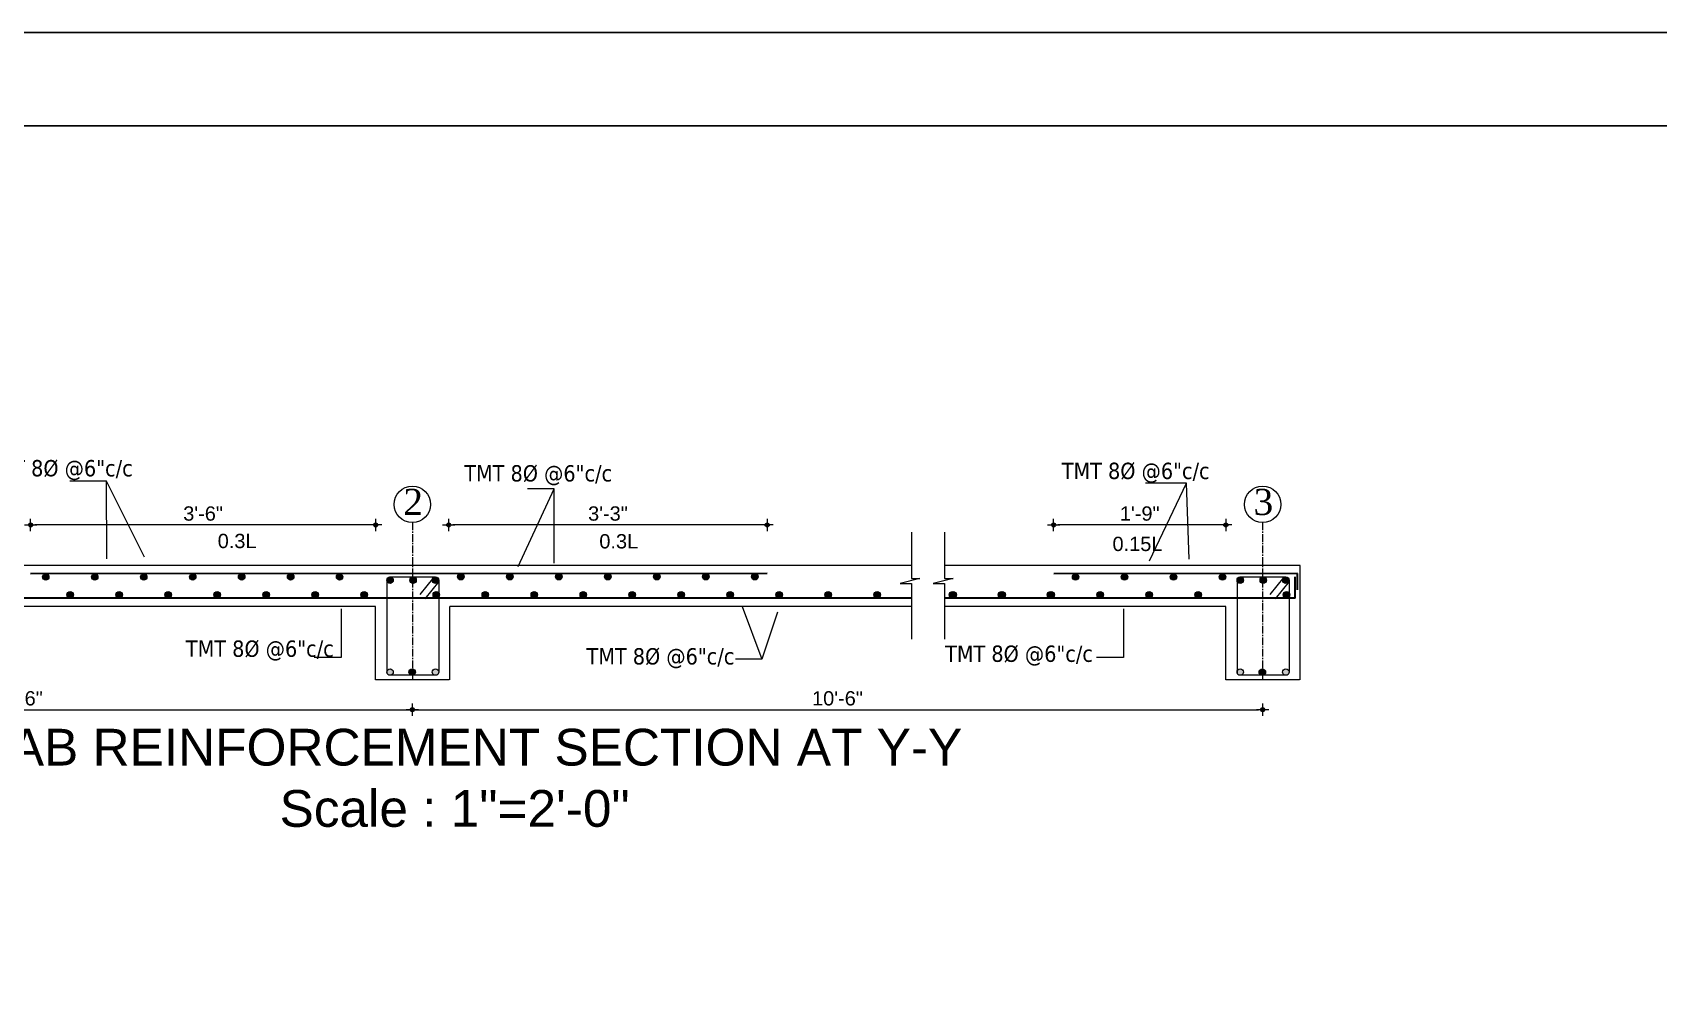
# Model space of a CAD drawing. Header units: inches. Extents: x 130993 to 274375, y -5108 to 103559.
# Drawn here: x 148176 to 148972, y 51013 to 51484 of the extents above; entities that cross this region are included whole.
import ezdxf

# ---------------------------------------------------------------- set-up
doc = ezdxf.new("R2010")
doc.units = ezdxf.units.IN
doc.header["$MEASUREMENT"] = 0
doc.header["$PDMODE"] = 2
doc.header["$PDSIZE"] = -3
doc.linetypes.add('CENTER2', pattern=[1.125, 0.75, -0.125, 0.125, -0.125])
doc.layers.add('CENTERLINE', color=7, linetype='CENTER2')
doc.layers.add('ELEVATION', color=7, linetype='Continuous')
for name, color, linetype, lineweight in [('DIM', 5, 'Continuous', 9), ('DIMENSION', 142, 'Continuous', 20), ('HATCH', 9, 'Continuous', 9), ('INDEX LINE', 4, 'Continuous', 13), ('ROD', 10, 'Continuous', 13), ('TEXT', 181, 'Continuous', 13)]:
    doc.layers.add(name, color=color, linetype=linetype, lineweight=lineweight)
doc.styles.add('ramon', font='arial.ttf', dxfattribs={"height": 7})
doc.styles.add('romans', font='romans.shx')
doc.styles.get("Standard").update_dxf_attribs({"font": 'txt.shx', "height": 6})
doc.styles.add('STYLE1', font='arial.ttf')
doc.styles.add('TAHOMA', font='tahoma.ttf', dxfattribs={"height": 9})
doc.dimstyles.new('1.8', dxfattribs={"dimscale": 0, "dimtxt": 9, "dimasz": 1, "dimexe": 2, "dimexo": 9, "dimgap": 2, "dimtad": 1, "dimdec": 0, "dimzin": 3, "dimdsep": 46, "dimlunit": 4, "dimtxsty": 'TAHOMA', "dimblk": 'DIM', "dimcen": 3, "dimdle": 3, "dimse1": 1, "dimse2": 1, "dimclrd": 256, "dimclre": 256, "dimclrt": 7, "dimadec": 1, "dimazin": 2, "dimtfac": 1, "dimtdec": 0, "dimtix": 1, "dimtofl": 0, "dimtmove": 2, "dimatfit": 3, "dimldrblk": 'ARW', "dimfxl": 1, "dimfrac": 2, "dimtolj": 2, "dimtzin": 0, "dimarcsym": 0})
doc.dimstyles.new('s2', dxfattribs={"dimtxt": 6, "dimasz": 2, "dimexe": 6, "dimexo": 18, "dimgap": 1.9375, "dimtad": 1, "dimdec": 0, "dimlfac": 0.25, "dimzin": 3, "dimdsep": 46, "dimlunit": 4, "dimtxsty": 'ramon', "dimblk": 'dot 2', "dimcen": 0.09375, "dimse1": 1, "dimse2": 1, "dimclrd": 1, "dimclre": 1, "dimclrt": 256, "dimadec": 0, "dimazin": 0, "dimtfac": 0.75, "dimtdec": 0, "dimtix": 1, "dimtmove": 1, "dimatfit": 3, "dimldrblk": 'DOT', "dimfxl": 1, "dimtolj": 1, "dimtzin": 0, "dimlwd": 9, "dimlwe": 9, "dimarcsym": 0})

# ---------------------------------------------------------------- blocks, each defined once
blk = doc.blocks.new('dot1')
at = {"layer": 'HATCH'}
h = blk.add_hatch(color=256, dxfattribs=at)
edge = h.paths.add_edge_path()
edge.add_arc((0, 0), 1, 0, 360)
for p, q in [((3, 0), (-3, 0)), ((0, 3), (0, -3))]:
    blk.add_line(p, q, dxfattribs=at)
blk.add_circle((0, 0), 1, dxfattribs=at)
blk = doc.blocks.new('dot 2')
at = {"layer": 'HATCH', "xscale": 0.5, "yscale": 0.5, "zscale": 0.5}
blk.add_blockref('dot1', (0, 0), dxfattribs=at)
blk = doc.blocks.new('*D222')
at = {"layer": 'Defpoints', "color": 0}
for p in [(158551.67, 49300.03), (158551.67, 49276.13), (158636.01, 49260.13)]:
    blk.add_point(p, dxfattribs=at)
at = {"layer": 'ELEVATION', "color": 1, "lineweight": 9}
blk.add_line((158634.01, 49300.03), (158553.67, 49300.03), dxfattribs=at)
at = {"layer": 'ELEVATION', "color": 1, "lineweight": 9, "xscale": 2, "yscale": 2, "zscale": 2, "rotation": 180}
blk.add_blockref('dot 2', (158551.67, 49300.03), dxfattribs=at)
at = {"layer": 'ELEVATION', "color": 1, "lineweight": 9, "xscale": 2, "yscale": 2, "zscale": 2}
blk.add_blockref('dot 2', (158636.01, 49300.03), dxfattribs=at)
at = {"layer": 'ELEVATION', "lineweight": 0, "insert": (158593.84, 49305.55), "char_height": 7, "attachment_point": 5, "style": 'ramon'}
blk.add_mtext('\\A1;1\'-9"', dxfattribs=at)
blk = doc.blocks.new('_Dot')
at = {"color": 0, "linetype": 'ByBlock', "lineweight": -2}
blk.add_line((-0.5, 0), (-1, 0), dxfattribs=at)
at = {"color": 0, "linetype": 'ByBlock', "const_width": 0.5}
blk.add_lwpolyline([(-0.25, 0, 1), (0.25, 0, 1)], format="xyb", close=True, dxfattribs=at)
blk = doc.blocks.new('ARW')
at = {"layer": 'INDEX LINE'}
blk.add_lwpolyline([(10, 0, 0, 6, 0), (0, 0, 0, 0, 0), (10, 0, 0, 0, 0)], format="xyseb", dxfattribs=at)
blk = doc.blocks.new('DIM')
at = {"layer": 'INDEX LINE'}
h = blk.add_hatch(color=256, dxfattribs=at)
h.paths.add_polyline_path([(0, 1.28), (0, 0), (1.28, 0, 0.414214)])
h.paths.add_polyline_path([(1.28, 0), (0, 0), (0, -1.28, 0.414214)])
h.paths.add_polyline_path([(0, 0), (-1.28, 0, 0.414214), (0, -1.28)])
h.paths.add_polyline_path([(0, 1.28, 0.414214), (-1.28, 0), (0, 0)])
for p, q in [((-6, 0), (6, 0)), ((0, 6), (0, -6))]:
    blk.add_line(p, q, dxfattribs=at)
blk.add_circle((0, 0), 1.28, dxfattribs=at)
blk = doc.blocks.new('*D223')
at = {"layer": 'Defpoints', "color": 0}
for p in [(157850.5, 49224.13), (158237.48, 49222.14), (158237.48, 49209.54)]:
    blk.add_point(p, dxfattribs=at)
at = {"layer": 'ELEVATION', "color": 1, "lineweight": 9}
blk.add_line((157852.5, 49209.54), (158235.48, 49209.54), dxfattribs=at)
at = {"layer": 'ELEVATION', "color": 1, "lineweight": 9, "xscale": 2, "yscale": 2, "zscale": 2, "rotation": 180}
blk.add_blockref('dot 2', (157850.5, 49209.54), dxfattribs=at)
at = {"layer": 'ELEVATION', "color": 1, "lineweight": 9, "xscale": 2, "yscale": 2, "zscale": 2}
blk.add_blockref('dot 2', (158237.48, 49209.54), dxfattribs=at)
at = {"layer": 'ELEVATION', "lineweight": 0, "insert": (158043.99, 49215.05), "char_height": 7, "attachment_point": 5, "style": 'ramon'}
blk.add_mtext('\\A1;{\\fArial Baltic|b0|i0|c186|p34;1}2{\\fArial Baltic|b0|i0|c186|p34;\'-}6{\\fArial Baltic|b0|i0|c186|p34;"}', dxfattribs=at)
blk = doc.blocks.new('*D225')
at = {"layer": 'Defpoints', "color": 0}
for p in [(158050.48, 49300.03), (158050.48, 49276.13), (158219.48, 49260.13)]:
    blk.add_point(p, dxfattribs=at)
at = {"layer": 'ELEVATION', "color": 1, "lineweight": 9}
blk.add_line((158217.48, 49300.03), (158052.48, 49300.03), dxfattribs=at)
at = {"layer": 'ELEVATION', "color": 1, "lineweight": 9, "xscale": 2, "yscale": 2, "zscale": 2, "rotation": 180}
blk.add_blockref('dot 2', (158050.48, 49300.03), dxfattribs=at)
at = {"layer": 'ELEVATION', "color": 1, "lineweight": 9, "xscale": 2, "yscale": 2, "zscale": 2}
blk.add_blockref('dot 2', (158219.48, 49300.03), dxfattribs=at)
at = {"layer": 'ELEVATION', "lineweight": 0, "insert": (158134.98, 49305.55), "char_height": 7, "attachment_point": 5, "style": 'ramon'}
blk.add_mtext('\\A1;3\'-6"', dxfattribs=at)
blk = doc.blocks.new('*D226')
at = {"layer": 'Defpoints', "color": 0}
for p in [(158255.34, 49300.03), (158255.34, 49276.13), (158411.3, 49276.25)]:
    blk.add_point(p, dxfattribs=at)
at = {"layer": 'ELEVATION', "color": 1, "lineweight": 9}
blk.add_line((158409.3, 49300.03), (158257.34, 49300.03), dxfattribs=at)
at = {"layer": 'ELEVATION', "color": 1, "lineweight": 9, "xscale": 2, "yscale": 2, "zscale": 2, "rotation": 180}
blk.add_blockref('dot 2', (158255.34, 49300.03), dxfattribs=at)
at = {"layer": 'ELEVATION', "color": 1, "lineweight": 9, "xscale": 2, "yscale": 2, "zscale": 2}
blk.add_blockref('dot 2', (158411.3, 49300.03), dxfattribs=at)
at = {"layer": 'ELEVATION', "lineweight": 0, "insert": (158333.32, 49305.55), "char_height": 7, "attachment_point": 5, "style": 'ramon'}
blk.add_mtext('\\A1;3\'-3"', dxfattribs=at)
blk = doc.blocks.new('*D227')
at = {"layer": 'Defpoints', "color": 0}
for p in [(158237.49, 49224.13), (158654.03, 49224.13), (158654.03, 49209.54)]:
    blk.add_point(p, dxfattribs=at)
at = {"layer": 'ELEVATION', "color": 1, "lineweight": 9}
blk.add_line((158239.49, 49209.54), (158652.03, 49209.54), dxfattribs=at)
at = {"layer": 'ELEVATION', "color": 1, "lineweight": 9, "xscale": 2, "yscale": 2, "zscale": 2, "rotation": 180}
blk.add_blockref('dot 2', (158237.49, 49209.54), dxfattribs=at)
at = {"layer": 'ELEVATION', "color": 1, "lineweight": 9, "xscale": 2, "yscale": 2, "zscale": 2}
blk.add_blockref('dot 2', (158654.03, 49209.54), dxfattribs=at)
at = {"layer": 'ELEVATION', "lineweight": 0, "insert": (158445.76, 49215.05), "char_height": 7, "attachment_point": 5, "style": 'ramon'}
blk.add_mtext('\\A1;{\\fArial Baltic|b0|i0|c186|p34;10\'-}6{\\fArial Baltic|b0|i0|c186|p34;"}', dxfattribs=at)
blk = doc.blocks.new('s5')
at = {"layer": 'DIM', "linetype": 'ByBlock', "lineweight": 0}
h = blk.add_hatch(color=0, dxfattribs=at)
h.set_gradient(color1=(0, 0, 255), color2=(0, 0, 255), tint=1)
edge = h.paths.add_edge_path()
edge.add_arc((3381.88, 2719.9), 1.6, 180, 540, ccw=False)
h = blk.add_hatch(color=0, dxfattribs=at)
h.set_gradient(color1=(0, 0, 255), color2=(0, 0, 255), tint=1)
edge = h.paths.add_edge_path()
edge.add_arc((3405.88, 2719.9), 1.6, 180, 540, ccw=False)
h = blk.add_hatch(color=0, dxfattribs=at)
h.set_gradient(color1=(0, 0, 255), color2=(0, 0, 255), tint=1)
edge = h.paths.add_edge_path()
edge.add_arc((3429.88, 2719.9), 1.6, 180, 540, ccw=False)
h = blk.add_hatch(color=0, dxfattribs=at)
h.set_gradient(color1=(0, 0, 255), color2=(0, 0, 255), tint=1)
edge = h.paths.add_edge_path()
edge.add_arc((3453.88, 2719.9), 1.6, 180, 540, ccw=False)
h = blk.add_hatch(color=0, dxfattribs=at)
h.set_gradient(color1=(0, 0, 255), color2=(0, 0, 255), tint=1)
edge = h.paths.add_edge_path()
edge.add_arc((3477.88, 2719.9), 1.6, 180, 540, ccw=False)
h = blk.add_hatch(color=0, dxfattribs=at)
h.set_gradient(color1=(0, 0, 255), color2=(0, 0, 255), tint=1)
edge = h.paths.add_edge_path()
edge.add_arc((3501.88, 2719.9), 1.6, 180, 540, ccw=False)
h = blk.add_hatch(color=0, dxfattribs=at)
h.set_gradient(color1=(0, 0, 255), color2=(0, 0, 255), tint=1)
edge = h.paths.add_edge_path()
edge.add_arc((3525.88, 2719.9), 1.6, 180, 540, ccw=False)
h = blk.add_hatch(color=0, dxfattribs=at)
h.set_gradient(color1=(0, 0, 255), color2=(0, 0, 255), tint=1)
edge = h.paths.add_edge_path()
edge.add_arc((3585.24, 2720.02), 1.6, 180, 540, ccw=False)
h = blk.add_hatch(color=0, dxfattribs=at)
h.set_gradient(color1=(0, 0, 255), color2=(0, 0, 255), tint=1)
edge = h.paths.add_edge_path()
edge.add_arc((3609.24, 2720.02), 1.6, 180, 540, ccw=False)
h = blk.add_hatch(color=0, dxfattribs=at)
h.set_gradient(color1=(0, 0, 255), color2=(0, 0, 255), tint=1)
edge = h.paths.add_edge_path()
edge.add_arc((3633.24, 2720.02), 1.6, 180, 540, ccw=False)
h = blk.add_hatch(color=0, dxfattribs=at)
h.set_gradient(color1=(0, 0, 255), color2=(0, 0, 255), tint=1)
edge = h.paths.add_edge_path()
edge.add_arc((3657.24, 2720.02), 1.6, 180, 540, ccw=False)
h = blk.add_hatch(color=0, dxfattribs=at)
h.set_gradient(color1=(0, 0, 255), color2=(0, 0, 255), tint=1)
edge = h.paths.add_edge_path()
edge.add_arc((3681.24, 2720.02), 1.6, 180, 540, ccw=False)
h = blk.add_hatch(color=0, dxfattribs=at)
h.set_gradient(color1=(0, 0, 255), color2=(0, 0, 255), tint=1)
edge = h.paths.add_edge_path()
edge.add_arc((3705.24, 2720.02), 1.6, 180, 540, ccw=False)
h = blk.add_hatch(color=0, dxfattribs=at)
h.set_gradient(color1=(0, 0, 255), color2=(0, 0, 255), tint=1)
edge = h.paths.add_edge_path()
edge.add_arc((3729.24, 2720.02), 1.6, 180, 540, ccw=False)
h = blk.add_hatch(color=0, dxfattribs=at)
h.set_gradient(color1=(0, 0, 255), color2=(0, 0, 255), tint=1)
edge = h.paths.add_edge_path()
edge.add_arc((3886.42, 2719.9), 1.6, 180, 540, ccw=False)
h = blk.add_hatch(color=0, dxfattribs=at)
h.set_gradient(color1=(0, 0, 255), color2=(0, 0, 255), tint=1)
edge = h.paths.add_edge_path()
edge.add_arc((3910.42, 2719.9), 1.6, 180, 540, ccw=False)
h = blk.add_hatch(color=0, dxfattribs=at)
h.set_gradient(color1=(0, 0, 255), color2=(0, 0, 255), tint=1)
edge = h.paths.add_edge_path()
edge.add_arc((3934.42, 2719.9), 1.6, 180, 540, ccw=False)
h = blk.add_hatch(color=0, dxfattribs=at)
h.set_gradient(color1=(0, 0, 255), color2=(0, 0, 255), tint=1)
edge = h.paths.add_edge_path()
edge.add_arc((3958.42, 2719.9), 1.6, 180, 540, ccw=False)
h = blk.add_hatch(color=0, dxfattribs=at)
h.set_gradient(color1=(0, 0, 255), color2=(0, 0, 255), tint=1)
edge = h.paths.add_edge_path()
edge.add_arc((3393.88, 2711.1), 1.6, 180, 540, ccw=False)
h = blk.add_hatch(color=0, dxfattribs=at)
h.set_gradient(color1=(0, 0, 255), color2=(0, 0, 255), tint=1)
edge = h.paths.add_edge_path()
edge.add_arc((3417.88, 2711.1), 1.6, 180, 540, ccw=False)
h = blk.add_hatch(color=0, dxfattribs=at)
h.set_gradient(color1=(0, 0, 255), color2=(0, 0, 255), tint=1)
edge = h.paths.add_edge_path()
edge.add_arc((3441.88, 2711.1), 1.6, 180, 540, ccw=False)
h = blk.add_hatch(color=0, dxfattribs=at)
h.set_gradient(color1=(0, 0, 255), color2=(0, 0, 255), tint=1)
edge = h.paths.add_edge_path()
edge.add_arc((3465.88, 2711.1), 1.6, 180, 540, ccw=False)
h = blk.add_hatch(color=0, dxfattribs=at)
h.set_gradient(color1=(0, 0, 255), color2=(0, 0, 255), tint=1)
edge = h.paths.add_edge_path()
edge.add_arc((3489.88, 2711.1), 1.6, 180, 540, ccw=False)
h = blk.add_hatch(color=0, dxfattribs=at)
h.set_gradient(color1=(0, 0, 255), color2=(0, 0, 255), tint=1)
edge = h.paths.add_edge_path()
edge.add_arc((3513.88, 2711.1), 1.6, 180, 540, ccw=False)
h = blk.add_hatch(color=0, dxfattribs=at)
h.set_gradient(color1=(0, 0, 255), color2=(0, 0, 255), tint=1)
edge = h.paths.add_edge_path()
edge.add_arc((3537.88, 2711.1), 1.6, 180, 540, ccw=False)
h = blk.add_hatch(color=0, dxfattribs=at)
h.set_gradient(color1=(0, 0, 255), color2=(0, 0, 255), tint=1)
edge = h.paths.add_edge_path()
edge.add_arc((3573.23, 2711.1), 1.6, 180, 540, ccw=False)
h = blk.add_hatch(color=0, dxfattribs=at)
h.set_gradient(color1=(0, 0, 255), color2=(0, 0, 255), tint=1)
edge = h.paths.add_edge_path()
edge.add_arc((3597.23, 2711.1), 1.6, 180, 540, ccw=False)
h = blk.add_hatch(color=0, dxfattribs=at)
h.set_gradient(color1=(0, 0, 255), color2=(0, 0, 255), tint=1)
edge = h.paths.add_edge_path()
edge.add_arc((3621.23, 2711.1), 1.6, 180, 540, ccw=False)
h = blk.add_hatch(color=0, dxfattribs=at)
h.set_gradient(color1=(0, 0, 255), color2=(0, 0, 255), tint=1)
edge = h.paths.add_edge_path()
edge.add_arc((3645.23, 2711.1), 1.6, 180, 540, ccw=False)
h = blk.add_hatch(color=0, dxfattribs=at)
h.set_gradient(color1=(0, 0, 255), color2=(0, 0, 255), tint=1)
edge = h.paths.add_edge_path()
edge.add_arc((3669.23, 2711.1), 1.6, 180, 540, ccw=False)
h = blk.add_hatch(color=0, dxfattribs=at)
h.set_gradient(color1=(0, 0, 255), color2=(0, 0, 255), tint=1)
edge = h.paths.add_edge_path()
edge.add_arc((3693.23, 2711.1), 1.6, 180, 540, ccw=False)
h = blk.add_hatch(color=0, dxfattribs=at)
h.set_gradient(color1=(0, 0, 255), color2=(0, 0, 255), tint=1)
edge = h.paths.add_edge_path()
edge.add_arc((3717.23, 2711.1), 1.6, 180, 540, ccw=False)
h = blk.add_hatch(color=0, dxfattribs=at)
h.set_gradient(color1=(0, 0, 255), color2=(0, 0, 255), tint=1)
edge = h.paths.add_edge_path()
edge.add_arc((3741.23, 2711.1), 1.6, 180, 540, ccw=False)
h = blk.add_hatch(color=0, dxfattribs=at)
h.set_gradient(color1=(0, 0, 255), color2=(0, 0, 255), tint=1)
edge = h.paths.add_edge_path()
edge.add_arc((3765.23, 2711.1), 1.6, 180, 540, ccw=False)
h = blk.add_hatch(color=0, dxfattribs=at)
h.set_gradient(color1=(0, 0, 255), color2=(0, 0, 255), tint=1)
edge = h.paths.add_edge_path()
edge.add_arc((3789.23, 2711.1), 1.6, 180, 540, ccw=False)
h = blk.add_hatch(color=0, dxfattribs=at)
h.set_gradient(color1=(0, 0, 255), color2=(0, 0, 255), tint=1)
edge = h.paths.add_edge_path()
edge.add_arc((3826.1, 2711.1), 1.6, 180, 540, ccw=False)
h = blk.add_hatch(color=0, dxfattribs=at)
h.set_gradient(color1=(0, 0, 255), color2=(0, 0, 255), tint=1)
edge = h.paths.add_edge_path()
edge.add_arc((3826.42, 2711.1), 1.6, 180, 540, ccw=False)
h = blk.add_hatch(color=0, dxfattribs=at)
h.set_gradient(color1=(0, 0, 255), color2=(0, 0, 255), tint=1)
edge = h.paths.add_edge_path()
edge.add_arc((3850.1, 2711.1), 1.6, 180, 540, ccw=False)
h = blk.add_hatch(color=0, dxfattribs=at)
h.set_gradient(color1=(0, 0, 255), color2=(0, 0, 255), tint=1)
edge = h.paths.add_edge_path()
edge.add_arc((3850.42, 2711.1), 1.6, 180, 540, ccw=False)
h = blk.add_hatch(color=0, dxfattribs=at)
h.set_gradient(color1=(0, 0, 255), color2=(0, 0, 255), tint=1)
edge = h.paths.add_edge_path()
edge.add_arc((3874.1, 2711.1), 1.6, 180, 540, ccw=False)
h = blk.add_hatch(color=0, dxfattribs=at)
h.set_gradient(color1=(0, 0, 255), color2=(0, 0, 255), tint=1)
edge = h.paths.add_edge_path()
edge.add_arc((3874.42, 2711.1), 1.6, 180, 540, ccw=False)
h = blk.add_hatch(color=0, dxfattribs=at)
h.set_gradient(color1=(0, 0, 255), color2=(0, 0, 255), tint=1)
edge = h.paths.add_edge_path()
edge.add_arc((3898.42, 2711.1), 1.6, 180, 540, ccw=False)
h = blk.add_hatch(color=0, dxfattribs=at)
h.set_gradient(color1=(0, 0, 255), color2=(0, 0, 255), tint=1)
edge = h.paths.add_edge_path()
edge.add_arc((3922.42, 2711.1), 1.6, 180, 540, ccw=False)
h = blk.add_hatch(color=0, dxfattribs=at)
h.set_gradient(color1=(0, 0, 255), color2=(0, 0, 255), tint=1)
edge = h.paths.add_edge_path()
edge.add_arc((3946.42, 2711.1), 1.6, 180, 540, ccw=False)
h = blk.add_hatch(color=0, dxfattribs=at)
h.set_gradient(color1=(0, 0, 255), color2=(0, 0, 255), tint=1)
edge = h.paths.add_edge_path()
edge.add_arc((3989.77, 2711.1), 1.6, 180, 540, ccw=False)
at = {"layer": 'ROD', "ltscale": 0.5}
h = blk.add_hatch(color=0, dxfattribs=at)
h.set_gradient(color1=(0, 0, 255), color2=(0, 0, 255), tint=1)
h.paths.add_polyline_path([(3552.15, 2718.3, -1), (3548.95, 2718.3, -1)])
h = blk.add_hatch(color=0, dxfattribs=at)
h.set_gradient(color1=(0, 0, 255), color2=(0, 0, 255), tint=1)
h.paths.add_polyline_path([(3560.23, 2718.3, -1), (3563.43, 2718.3, -0.154193), (3563.13, 2717.38), (3563.01, 2717.22, -0.684323)])
h = blk.add_hatch(color=0, dxfattribs=at)
h.set_gradient(color1=(0, 0, 255), color2=(0, 0, 255), tint=1)
h.paths.add_polyline_path([(3571.23, 2718.3, -1), (3574.43, 2718.3, -0.154193), (3574.14, 2717.38), (3574.01, 2717.22, -0.684323)])
h = blk.add_hatch(color=0, dxfattribs=at)
h.set_gradient(color1=(0, 0, 255), color2=(0, 0, 255), tint=1)
h.paths.add_polyline_path([(3968.69, 2718.3, -1), (3965.49, 2718.3, -1)])
h = blk.add_hatch(color=0, dxfattribs=at)
h.set_gradient(color1=(0, 0, 255), color2=(0, 0, 255), tint=1)
h.paths.add_polyline_path([(3976.76, 2718.3, -1), (3979.96, 2718.3, -0.154193), (3979.67, 2717.38), (3979.54, 2717.22, -0.684323)])
h = blk.add_hatch(color=0, dxfattribs=at)
h.set_gradient(color1=(0, 0, 255), color2=(0, 0, 255), tint=1)
h.paths.add_polyline_path([(3987.77, 2718.3, -1), (3990.97, 2718.3, -0.154193), (3990.68, 2717.38), (3990.55, 2717.22, -0.684323)])
h = blk.add_hatch(color=0, dxfattribs=at)
h.set_gradient(color1=(0, 0, 255), color2=(0, 0, 255), tint=1)
h.paths.add_polyline_path([(3574.43, 2673.34, -1), (3571.23, 2673.34, -1)])
h.paths.add_polyline_path([(3552.15, 2673.34, -1), (3548.95, 2673.34, -1)])
h = blk.add_hatch(color=0, dxfattribs=at)
h.set_gradient(color1=(0, 0, 255), color2=(0, 0, 255), tint=1)
h.paths.add_polyline_path([(3562.96, 2673.34, -1), (3559.76, 2673.34, -1)])
h = blk.add_hatch(color=0, dxfattribs=at)
h.set_gradient(color1=(0, 0, 255), color2=(0, 0, 255), tint=1)
h.paths.add_polyline_path([(3990.97, 2673.34, -1), (3987.77, 2673.34, -1)])
h.paths.add_polyline_path([(3968.69, 2673.34, -1), (3965.49, 2673.34, -1)])
h = blk.add_hatch(color=0, dxfattribs=at)
h.set_gradient(color1=(0, 0, 255), color2=(0, 0, 255), tint=1)
h.paths.add_polyline_path([(3979.5, 2673.34, -1), (3976.3, 2673.34, -1)])
at = {"ltscale": 10}
for centre in [(3561.5, 2755.44), (3561.5, 2755.44), (3978.04, 2755.44), (3978.04, 2755.44)]:
    blk.add_circle(centre, 8.91, dxfattribs=at)
at = {"layer": 'CENTERLINE', "lineweight": 15, "ltscale": 5}
for p, q in [((3561.5, 2746.54), (3561.5, 2669.5)), ((3978.04, 2746.54), (3978.04, 2669.5))]:
    blk.add_line(p, q, dxfattribs=at)
at = {"layer": 'DIM', "ltscale": 10}
blk.add_lwpolyline([(3630.95, 2726.65), (3630.95, 2763.04), (3617.88, 2763.04)], dxfattribs=at)
at = {"layer": 'DIM', "color": 0, "linetype": 'ByBlock', "lineweight": 0}
for centre in [(3381.88, 2719.9), (3405.88, 2719.9), (3429.88, 2719.9), (3453.88, 2719.9), (3477.88, 2719.9), (3501.88, 2719.9), (3525.88, 2719.9), (3585.24, 2720.02), (3609.24, 2720.02), (3633.24, 2720.02), (3657.24, 2720.02), (3681.24, 2720.02), (3705.24, 2720.02), (3729.24, 2720.02), (3886.42, 2719.9), (3910.42, 2719.9), (3934.42, 2719.9), (3958.42, 2719.9), (3393.88, 2711.1), (3417.88, 2711.1), (3441.88, 2711.1), (3465.88, 2711.1), (3489.88, 2711.1), (3513.88, 2711.1), (3537.88, 2711.1), (3573.23, 2711.1), (3597.23, 2711.1), (3621.23, 2711.1), (3645.23, 2711.1), (3669.23, 2711.1), (3693.23, 2711.1), (3717.23, 2711.1), (3741.23, 2711.1), (3765.23, 2711.1), (3789.23, 2711.1), (3826.1, 2711.1), (3826.42, 2711.1), (3850.1, 2711.1), (3850.42, 2711.1), (3874.1, 2711.1), (3874.42, 2711.1), (3898.42, 2711.1), (3922.42, 2711.1), (3946.42, 2711.1), (3989.77, 2711.1)]:
    blk.add_circle(centre, 1.6, dxfattribs=at)
at = {"layer": 'DIMENSION'}
for points in [[(3806.03, 2741.82), (3806.03, 2719.11), (3810.14, 2719.11), (3800.45, 2716.75), (3806.03, 2716.75), (3806.03, 2689.43)], [(3822.25, 2741.82), (3822.25, 2719.11), (3826.37, 2719.11), (3816.67, 2716.75), (3822.25, 2716.75), (3822.25, 2689.43)]]:
    blk.add_lwpolyline(points, dxfattribs=at)
at = {"layer": 'ELEVATION', "linetype": 'Continuous', "lineweight": 13, "ltscale": 50}
for p, q in [((3806.03, 2725.5), (3333.65, 2725.5)), ((3806.03, 2725.5), (3333.65, 2725.5)), ((3806.03, 2725.5), (3333.65, 2725.5)), ((3806.03, 2725.5), (3333.65, 2725.5)), ((3996.36, 2725.5), (3822.25, 2725.5)), ((3996.38, 2705.5), (3996.36, 2725.5)), ((3543.48, 2705.5), (3333.65, 2705.5)), ((3543.48, 2669.5), (3543.48, 2705.5)), ((3806.03, 2705.5), (3579.85, 2705.5)), ((3579.85, 2669.5), (3579.85, 2705.5)), ((3960.02, 2705.5), (3822.25, 2705.5)), ((3960.02, 2669.5), (3960.02, 2705.5)), ((3996.38, 2705.5), (3996.38, 2705.5)), ((3996.38, 2669.5), (3996.38, 2705.5)), ((3579.5, 2669.5), (3543.48, 2669.5)), ((3996.04, 2669.5), (3960.02, 2669.5))]:
    blk.add_line(p, q, dxfattribs=at)
at = {"layer": 'ROD', "lineweight": 30}
for p, q in [((3735.31, 2721.62), (3374.48, 2721.5)), ((3995.05, 2721.62), (3875.68, 2721.5)), ((3993.97, 2709.5), (3993.95, 2719.93)), ((3995.06, 2713.57), (3995.05, 2721.62)), ((3806.03, 2709.5), (3333.65, 2709.5)), ((3993.97, 2709.5), (3822.25, 2709.5))]:
    blk.add_line(p, q, dxfattribs=at)
at = {"layer": 'ROD', "linetype": 'ByBlock', "ltscale": 0.5}
for p, q in [((3548.95, 2718.3), (3548.95, 2672.69)), ((3965.49, 2718.3), (3965.49, 2672.69))]:
    blk.add_line(p, q, dxfattribs=at)
at = {"layer": 'ROD', "linetype": 'ByBlock'}
for p, q in [((3572.64, 2719.87), (3550.36, 2719.87)), ((3574.43, 2718.3), (3574.43, 2673.34)), ((3989.18, 2719.87), (3966.9, 2719.87)), ((3990.97, 2718.3), (3990.97, 2673.34)), ((3572.83, 2671.74), (3549.9, 2671.74)), ((3989.37, 2671.74), (3966.44, 2671.74))]:
    blk.add_line(p, q, dxfattribs=at)
at = {"layer": 'ROD', "ltscale": 10}
for p, q in [((3571.94, 2719.75), (3565.1, 2711.23)), ((3574.43, 2717.74), (3567.6, 2709.23)), ((3988.48, 2719.75), (3981.64, 2711.23)), ((3990.97, 2717.74), (3984.14, 2709.23))]:
    blk.add_line(p, q, dxfattribs=at)
at = {"layer": 'ROD', "color": 0, "ltscale": 0.5}
for centre in [(3550.55, 2718.3), (3561.83, 2718.3), (3572.83, 2718.3), (3967.09, 2718.3), (3978.36, 2718.3), (3989.37, 2718.3), (3550.55, 2673.34), (3561.36, 2673.34), (3572.83, 2673.34), (3572.83, 2673.34), (3967.09, 2673.34), (3977.9, 2673.34), (3989.37, 2673.34), (3989.37, 2673.34)]:
    blk.add_circle(centre, 1.6, dxfattribs=at)
at = {"ltscale": 0.5, "insert": (3582.21, 2645.55), "char_height": 18, "width": 536.9348, "attachment_point": 2, "style": 'STYLE1'}
blk.add_mtext('{\\fArial Baltic|b0|i0|c186|p34;S\\fArial Baltic|b0|i0|c0|p34;LAB REINFORCEMENT SECTION AT Y-Y\\PScale : 1"=2\'-0"}', dxfattribs=at)
at = {"layer": 'CENTERLINE', "ltscale": 10, "char_height": 12.8, "width": 17.9162, "attachment_point": 3, "style": 'romans'}
for s, insert in [('{\\fTimes New Roman|b0|i0|c0|p18;2}', (3566.7, 2763.06)), ('{\\fTimes New Roman|b0|i0|c0|p18;3}', (3983.24, 2763.06))]:
    blk.add_mtext(s, dxfattribs=dict(at, insert=insert))
at = {"layer": 'ROD', "ltscale": 50, "char_height": 7, "attachment_point": 3}
for s, insert, width in [('{\\fArial Baltic|b0|i0|c0|p34;0.3L}', (3485.16, 2741.02), 15.088), ('{\\fArial Baltic|b0|i0|c0|p34;0.3L}', (3672.12, 2740.87), 63.088), ('{\\fArial Baltic|b0|i0|c0|p34;0.15L}', (3928.97, 2739.59), 15.088)]:
    blk.add_mtext(s, dxfattribs=dict(at, insert=insert, width=width))
at = {"layer": 'TEXT', "ltscale": 20, "style": 'TAHOMA'}
for p in [(3352.06, 2769.16), (3586.93, 2766.65), (3879.64, 2767.85), (3450.55, 2680.79), (3646.82, 2677.04), (3822.48, 2678.32)]:
    blk.add_text('TMT 8%%C @6"c/c', height=8, dxfattribs=at).set_placement(p)
at = {"layer": 'ELEVATION', "lineweight": 0}
for base, p1, p2, picture, middle in [((3374.48, 2745.4), (3543.48, 2705.5), (3374.48, 2721.5), '*D225', (3458.98, 2750.92)), ((3579.34, 2745.4), (3735.31, 2721.62), (3579.34, 2721.5), '*D226', (3657.33, 2750.92)), ((3875.68, 2745.4), (3960.02, 2705.5), (3875.68, 2721.5), '*D222', (3917.85, 2750.91))]:
    dim = blk.add_linear_dim(base=base, p1=p1, p2=p2, angle=180, dimstyle='s2', dxfattribs=at)
    dim.commit()
    dim.dimension.update_dxf_attribs({"geometry": picture, "text_midpoint": middle, "insert": (-154676, -46554.63)})
for base, p1, p2, text, picture, middle in [((3561.49, 2654.91), (3174.51, 2669.5), (3561.49, 2667.51), '{\\fArial Baltic|b0|i0|c186|p34;1}2{\\fArial Baltic|b0|i0|c186|p34;\'-}6{\\fArial Baltic|b0|i0|c186|p34;"}', '*D223', (3368, 2660.42)), ((3978.04, 2654.91), (3561.5, 2669.5), (3978.04, 2669.5), '{\\fArial Baltic|b0|i0|c186|p34;10\'-}6{\\fArial Baltic|b0|i0|c186|p34;"}', '*D227', (3769.77, 2660.42))]:
    dim = blk.add_linear_dim(base=base, p1=p1, p2=p2, angle=180, text=text, dimstyle='s2', dxfattribs=at)
    dim.commit()
    dim.dimension.update_dxf_attribs({"geometry": picture, "text_midpoint": middle, "insert": (-154676, -46554.63)})
at = {"layer": 'DIMENSION'}
for points in [[(3430.2, 2729.54), (3411.62, 2766.87), (3393.68, 2766.87)], [(3411.76, 2728.79), (3411.62, 2766.87), (3394.55, 2766.87)], [(3942.13, 2728.54), (3940.7, 2765.87), (3920.64, 2765.87)], [(3922.59, 2727.78), (3940.7, 2765.87), (3923.63, 2765.87)], [(3613.26, 2724.96), (3630.95, 2763.04), (3617.88, 2763.04)], [(3630.95, 2726.65), (3630.95, 2763.04), (3617.88, 2763.04)], [(3526.62, 2704.24), (3526.62, 2680.45), (3513.4, 2680.45)], [(3723.01, 2705.5), (3732.63, 2679.69), (3719.74, 2679.69)], [(3740.46, 2702.64), (3732.63, 2679.69), (3719.74, 2679.69)], [(3909.89, 2704.24), (3909.89, 2680.45), (3896.67, 2680.45)]]:
    blk.add_leader(points, dimstyle='1.8', override={"dimscale": 1, "dimtad": 0}, dxfattribs=at)

msp = doc.modelspace()

# ---------------------------------------------------------------- linework, layer by layer
at = {"layer": 'Defpoints', "color": 240, "true_color": 0xed1f24}
msp.add_lwpolyline([(146818.74, 51437.94), (149523.33, 51437.94), (149523.33, 49284.27), (146818.74, 49284.27)], close=True, dxfattribs=at)
at = {"layer": 'ELEVATION'}
for points in [[(146773.12, 49238.65), (149951.82, 49238.65), (149951.82, 51483.56), (146773.12, 51483.56)], [(146818.74, 49284.27), (149906.2, 49284.27), (149906.2, 51437.94), (146818.74, 51437.94)]]:
    msp.add_lwpolyline(points, close=True, dxfattribs=at)
at = {"layer": 'ELEVATION', "color": 240, "true_color": 0xed1f24}
msp.add_lwpolyline([(146818.74, 51437.94), (149523.33, 51437.94), (149523.33, 49284.27), (146818.74, 49284.27)], close=True, dxfattribs=at)

# ---------------------------------------------------------------- block references
at = {"layer": 'DIMENSION'}
msp.add_blockref('s5', (144800.47, 48497.06), dxfattribs=at)

doc.saveas('drawing.dxf')
